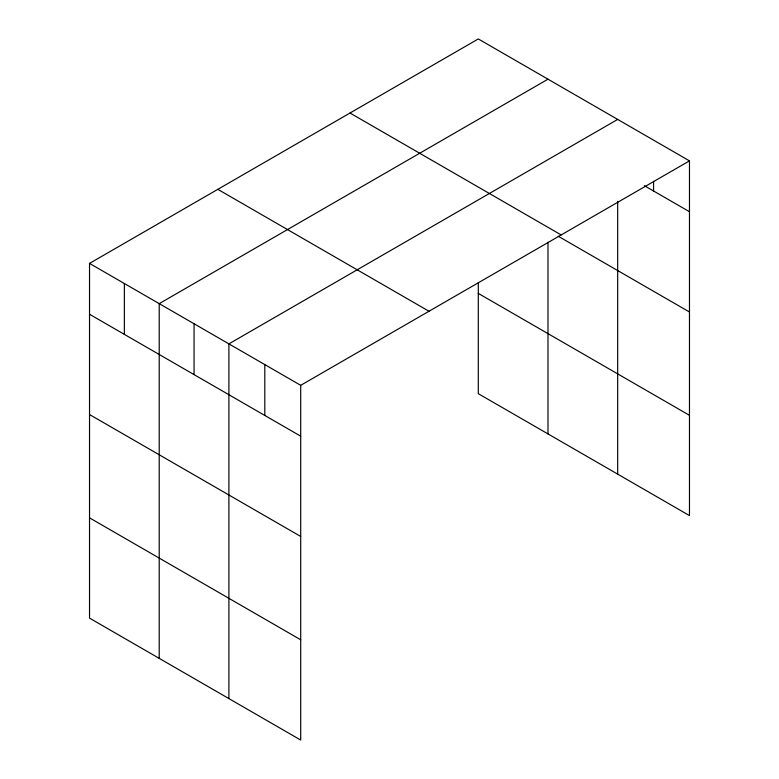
<?xml version="1.0" encoding="UTF-8"?>
<svg xmlns="http://www.w3.org/2000/svg" width="779" height="779" viewBox="0 0 779 779"><rect width="100%" height="100%" fill="white"/><g stroke="black" fill="none" stroke-linecap="round" stroke-linejoin="round"><path stroke-width="1.17" d="M689.473 160.873L300.704 385.323L300.704 740.05L89.527 618.127L89.527 263.409L478.296 38.95L689.473 160.873L689.473 515.591L478.296 393.677L478.296 282.709M617.679 201.313L617.679 474.138M547.988 79.185L159.218 303.635L159.218 658.362M617.679 119.421L228.899 343.87L228.899 698.597M644.34 185.665L689.473 211.722M350.005 113.023L561.182 234.937M558.231 236.232L689.473 311.999M478.296 293.401L689.473 415.314M217.818 189.336L428.995 311.259M89.527 263.409L300.704 385.323M89.527 314.258L300.704 436.182M89.527 414.535L300.704 536.458M89.527 517.85L300.704 639.773M653.571 181.312L653.571 191.001M547.988 242.191L547.988 433.903M264.802 364.601L264.802 415.45M194.059 323.752L194.059 374.611M124.367 283.527L124.367 334.376"/></g></svg>
